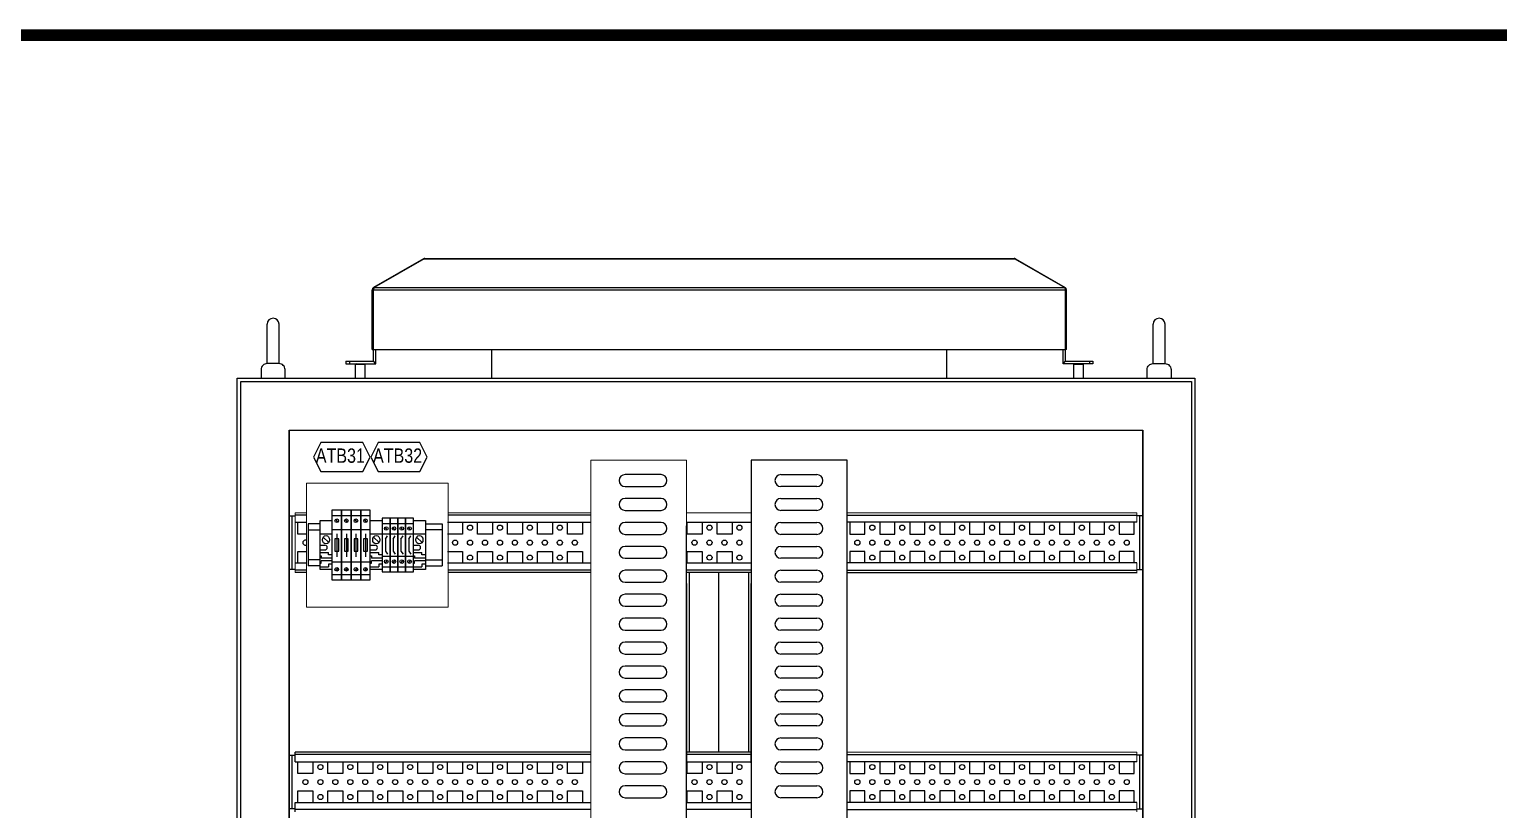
# Model space of a CAD drawing. Extents: x 81437 to 204847, y -54769 to -29444.
# Drawn here: x 103123 to 104350, y -30096 to -29444 of the extents above; entities that cross this region are included whole.
import ezdxf
from ezdxf.enums import TextEntityAlignment as Align
from ezdxf.lldxf.tags import DXFTag

# ---------------------------------------------------------------- set-up
doc = ezdxf.new("R2010")
doc.units = 0
doc.header["$LTSCALE"] = 100
doc.header["$MEASUREMENT"] = 0
for name, color, linetype in [('EYEBOLT', 7, 'Continuous'), ('PANEL', 7, 'Continuous'), ('t', 1, 'Continuous')]:
    doc.layers.add(name, color=color, linetype=linetype)
doc.layers.add('细实线', color=7, linetype='Continuous', lineweight=20)
doc.styles.add('HZ', font='arial.ttf', dxfattribs={"width": 0.7})
doc.styles.get("Standard").update_dxf_attribs({"font": ''})
doc.styles.add('微软雅黑', font='')
doc.styles.get('Standard').set_extended_font_data('SimSun')
doc.styles.get('微软雅黑').set_extended_font_data('Microsoft YaHei')
tags = doc.linetypes.add('HIDDEN2', pattern=[0.1875, 0.125, -0.0625]).pattern_tags.tags
tags[6:7] = [DXFTag(74, 4), DXFTag(75, 0), DXFTag(340, '0'), DXFTag(46, 1.0), DXFTag(50, 0.0), DXFTag(44, 0.0), DXFTag(45, 0.0)]
tags[4:5] = [DXFTag(74, 4), DXFTag(75, 0), DXFTag(340, '0'), DXFTag(46, 1.0), DXFTag(50, 0.0), DXFTag(44, 0.0), DXFTag(45, 0.0)]

# ---------------------------------------------------------------- blocks, each defined once
blk = doc.blocks.new('图框')
at = {"layer": 't', "color": 7, "const_width": 9.62}
blk.add_lwpolyline([(4109.5, -3210.4), (4109.5, -58.9), (-6.2, -58.9), (-6.2, -3210.4)], close=True, dxfattribs=at)
at = {"color": 7, "style": '微软雅黑', "flags": 8}
for tag, p, height in [('DWG.NAME:', (1375.5, -2969.2), 25), ('DWG.NO.:', (3122, -3089.3), 24), ('图纸编号', (3309.2, -3111.3), 24), ('FILENO.:', (3122.5, -3165), 24), ('文档号', (3311.6, -3183), 24)]:
    blk.add_attdef(tag, p, '', height=height, dxfattribs=at)
at = {"color": 7, "style": '微软雅黑', "width": 0.8, "flags": 8}
for tag, p, height in [('PROJECT_NAME', (3324.7, -2969.2), 25), ('PROJECTNAME:', (3119.3, -2971.7), 24)]:
    blk.add_attdef(tag, p, '', height=height, dxfattribs=at)
at = {"color": 7, "style": '微软雅黑', "flags": 8}
for tag, p in [('图纸名称:', (1371.6, -3024.8)), ('项目名称', (3272.9, -3045.6))]:
    blk.add_attdef(tag, text='', height=25, dxfattribs=at).set_placement(p, align=Align.BOTTOM_LEFT)
for tag, height, width, p in [('RENLIU', 24, 0.7, (692, -3009.2)), ('SHUFENWANG', 24, 0.7, (879.6, -3009.2)), ('FANGHOU', 24, 0.7, (1063.6, -3009.2)), ('DANDANLI', 24, 0.7, (1243.9, -3009.2)), ('#10STATIONONTROLCABINETCOVER', 30, 0.6, (1771.7, -3076)), ('HANGZHOUHOLLYSYSAUTOMATIONCO.,LTD.', 24, 0.7, (2763.9, -3104.6))]:
    blk.add_attdef(tag, text='', height=height, dxfattribs=dict(at, width=width)).set_placement(p, align=Align.MIDDLE)
at = {"color": 7, "flags": 8}
blk.add_attdef('A', text='', height=23, dxfattribs=at).set_placement((53.7, -3033.7), align=Align.MIDDLE)
at = {"color": 7, "style": '微软雅黑', "flags": 8}
for tag, height, p in [('设计时间', 23, (207.7, -3033.7)), ('刘仁', 23, (692, -3061.1)), ('王姝芬', 23, (879.6, -3061.1)), ('侯方', 23, (1063.6, -3061.1)), ('李丹丹', 23, (1243.9, -3061.1)), ('PAGEXOFX', 24, (3947.6, -3097.9)), ('REV.', 24, (53.2, -3121.9)), ('DATE', 24, (202.7, -3121.9)), ('DESCRIPTION', 24, (445.6, -3121.9)), ('PREPARED', 24, (692, -3121.9)), ('CHECKED', 24, (879.6, -3121.9)), ('SIGNED', 24, (1063.6, -3121.9)), ('APPROVED', 24, (1243.9, -3121.9)), ('图纸名称', 30, (1771.7, -3153.6)), ('第几页共几页', 24, (3947.6, -3172.9))]:
    blk.add_attdef(tag, text='', height=height, dxfattribs=at).set_placement(p, align=Align.MIDDLE)
blk = doc.blocks.new('堵头')
at = {"color": 53}
for p, q in [((0, -41), (0, 0)), ((0, 0), (10, 0)), ((10, 0), (10, -41)), ((0, -11), (10, -11)), ((0, -20.6), (4, -20.6)), ((7.3, -18.3), (2.7, -13.8)), ((0, -24.6), (4, -24.6)), ((0, -26.6), (7, -26.6)), ((0, -29.6), (1, -29.6)), ((0, -35.6), (1, -35.6)), ((1, -29.6), (1, -31.6)), ((10, -31.6), (1, -31.6)), ((10, -33.6), (1, -33.6)), ((1, -35.6), (1, -33.6)), ((7, -28.6), (7, -26.6)), ((10, -28.6), (7, -28.6)), ((10, -36.6), (7, -36.6)), ((7, -36.6), (7, -38.6)), ((0, -38.6), (7, -38.6)), ((10, -41), (0, -41))]:
    blk.add_line(p, q, dxfattribs=at)
blk.add_arc((4, -22.6), 2, 270, 90, dxfattribs=at)
blk.add_ellipse((5, -16.1), major_axis=(0, -3.5), ratio=0.857143, start_param=4.712389, end_param=10.995574, dxfattribs=at)
blk = doc.blocks.new('Z$W@#31031')
at = {"color": 53}
for p, q in [((0, 45), (0, 0)), ((6.5, 45), (0, 45)), ((0, 40.6), (6.5, 40.6)), ((6.5, 0), (6.5, 45)), ((0, 31.9), (6.5, 31.9)), ((2.6, 27.5), (4.4, 30.1)), ((2.6, 27.6), (2.6, 17.4)), ((0, 13.1), (6.5, 13.1)), ((2.6, 17.5), (4.4, 14.9)), ((0, 4.4), (6.5, 4.4)), ((0, 0), (6.5, 0))]:
    blk.add_line(p, q, dxfattribs=at)
at = {"color": 53, "linetype": 'HIDDEN2'}
for p, q in [((4.1, 35.1), (2.4, 37.5)), ((4.1, 9.9), (2.4, 7.5))]:
    blk.add_line(p, q, dxfattribs=at)
at = {"color": 53}
for centre in [(3.3, 36.3), (3.3, 8.7)]:
    blk.add_circle(centre, 1.5, dxfattribs=at)
blk = doc.blocks.new('Z$W@#5084')
at = {"color": 53}
for p, q in [((0, 58), (0, 0)), ((8, 58), (0, 58)), ((0, 53.6), (8, 53.6)), ((8, 0), (8, 58)), ((0, 41.9), (8, 41.9)), ((4, 38.4), (4, 19.1)), ((2.4, 34.1), (2.4, 23.9)), ((5.6, 34.1), (2.4, 34.1)), ((5.6, 23.9), (5.6, 34.1)), ((0, 15.1), (8, 15.1)), ((2.4, 23.9), (5.6, 23.9)), ((0, 4.4), (8, 4.4)), ((0, 0), (8, 0))]:
    blk.add_line(p, q, dxfattribs=at)
at = {"color": 53, "linetype": 'HIDDEN2'}
for p, q in [((4.9, 48.1), (3.1, 50.5)), ((4.9, 9.9), (3.1, 7.5))]:
    blk.add_line(p, q, dxfattribs=at)
at = {"color": 53}
for centre in [(4, 49.3), (4, 8.7)]:
    blk.add_circle(centre, 1.5, dxfattribs=at)

msp = doc.modelspace()

# ---------------------------------------------------------------- linework, layer by layer
at = {"color": 7, "linetype": 'Continuous'}
for p, q in [((103451.8, -29636), (103410.1, -29660.1)), ((103452.3, -29636), (103410.6, -29660.1)), ((103451.8, -29636), (103452, -29636.2)), ((103452.3, -29636), (103945.8, -29636)), ((103452.9, -29635.7), (103945.2, -29635.7)), ((103945.8, -29636), (103987.4, -29660.1)), ((103946.3, -29636), (103946.1, -29636.2)), ((103946.3, -29636), (103987.9, -29660.1)), ((103409, -29711.7), (103409, -29662)), ((103409, -29662), (103410, -29662)), ((103410, -29711.7), (103410, -29662)), ((103410, -29662), (103988, -29662)), ((103410.1, -29660.1), (103410.4, -29660.6)), ((103410.6, -29660.1), (103987.4, -29660.1)), ((103987.9, -29660.1), (103987.7, -29660.6)), ((103988, -29711.7), (103988, -29662)), ((103989, -29662), (103988, -29662)), ((103989, -29711.7), (103989, -29662)), ((103409, -29711.7), (103410, -29711.7)), ((103410, -29721.7), (103410, -29711.7)), ((103410, -29711.7), (103988, -29711.7)), ((103412, -29723.7), (103412, -29711.7)), ((103509, -29735.7), (103509, -29711.7)), ((103889, -29735.7), (103889, -29711.7)), ((103986, -29723.7), (103986, -29711.7)), ((103988, -29721.7), (103988, -29711.7)), ((103989, -29711.7), (103988, -29711.7)), ((103387, -29721.7), (103387, -29723.7)), ((103387, -29721.7), (103410, -29721.7)), ((103387, -29723.7), (103412, -29723.7)), ((103390, -29721.7), (103390, -29723.7)), ((103395.5, -29723.7), (103395, -29724.2)), ((103395, -29735.7), (103395, -29724.2)), ((103395, -29724.2), (103403, -29724.2)), ((103402.5, -29723.7), (103403, -29724.2)), ((103403, -29735.7), (103403, -29724.2)), ((103412, -29723.7), (103410, -29721.7)), ((103986, -29723.7), (103988, -29721.7)), ((104011, -29723.7), (103986, -29723.7)), ((103988, -29721.7), (104011, -29721.7)), ((103995.5, -29723.7), (103995, -29724.2)), ((103995, -29735.7), (103995, -29724.2)), ((103995, -29724.2), (104003, -29724.2)), ((104002.5, -29723.7), (104003, -29724.2)), ((104003, -29735.7), (104003, -29724.2)), ((104008, -29721.7), (104008, -29723.7)), ((104011, -29721.7), (104011, -29723.7)), ((103650.2, -29816.3), (103620.2, -29816.3)), ((103750.4, -29816.3), (103780.4, -29816.3)), ((103620.2, -29826.3), (103650.2, -29826.3)), ((103780.4, -29826.3), (103750.4, -29826.3)), ((103650.2, -29836.3), (103620.2, -29836.3)), ((103750.4, -29836.3), (103780.4, -29836.3)), ((103339.7, -29850.7), (103344.7, -29850.7)), ((103342.2, -29895.7), (103342.2, -29850.7)), ((103354.2, -29850.2), (103344.7, -29850.2)), ((103591.6, -29850.2), (103472.3, -29850.2)), ((103620.2, -29846.3), (103650.2, -29846.3)), ((103780.4, -29846.3), (103750.4, -29846.3)), ((103805.6, -29850.2), (104047.8, -29850.2)), ((104052.7, -29850.7), (104047.7, -29850.7)), ((104050.2, -29895.7), (104050.2, -29850.7)), ((103344.3, -29856.2), (103354.2, -29856.2)), ((103347, -29866), (103347, -29856.2)), ((103354.2, -29866), (103347, -29866)), ((103472, -29856.2), (103591.6, -29856.2)), ((103484.5, -29866), (103472, -29866)), ((103484.5, -29856.2), (103484.5, -29866)), ((103497, -29866), (103497, -29856.2)), ((103509.5, -29866), (103497, -29866)), ((103509.5, -29856.2), (103509.5, -29866)), ((103522, -29866), (103522, -29856.2)), ((103534.5, -29866), (103522, -29866)), ((103534.5, -29856.2), (103534.5, -29866)), ((103547, -29866), (103547, -29856.2)), ((103559.5, -29866), (103547, -29866)), ((103559.5, -29856.2), (103559.5, -29866)), ((103572, -29866), (103572, -29856.2)), ((103584.5, -29866), (103572, -29866)), ((103584.5, -29856.2), (103584.5, -29866)), ((103650.2, -29856.3), (103620.2, -29856.3)), ((103620.2, -29866.3), (103650.2, -29866.3)), ((103671.6, -29856.2), (103725.6, -29856.2)), ((103671.6, -31604.2), (103671.6, -29859.2)), ((103672, -29866), (103672, -29856.2)), ((103684.5, -29866), (103672, -29866)), ((103684.5, -29856.2), (103684.5, -29866)), ((103697, -29866), (103697, -29856.2)), ((103709.5, -29866), (103697, -29866)), ((103709.5, -29856.2), (103709.5, -29866)), ((103750.4, -29856.3), (103780.4, -29856.3)), ((103780.4, -29866.3), (103750.4, -29866.3)), ((104047.7, -29856.2), (103805.6, -29856.2)), ((103808, -29856.2), (103808, -29866)), ((103808, -29866), (103820.5, -29866)), ((103820.5, -29866), (103820.5, -29856.2)), ((103833, -29856.2), (103833, -29866)), ((103833, -29866), (103845.5, -29866)), ((103845.5, -29866), (103845.5, -29856.2)), ((103858, -29856.2), (103858, -29866)), ((103858, -29866), (103870.5, -29866)), ((103870.5, -29866), (103870.5, -29856.2)), ((103883, -29856.2), (103883, -29866)), ((103883, -29866), (103895.5, -29866)), ((103895.5, -29866), (103895.5, -29856.2)), ((103908, -29856.2), (103908, -29866)), ((103908, -29866), (103920.5, -29866)), ((103920.5, -29866), (103920.5, -29856.2)), ((103933, -29856.2), (103933, -29866)), ((103933, -29866), (103945.5, -29866)), ((103945.5, -29866), (103945.5, -29856.2)), ((103958, -29856.2), (103958, -29866)), ((103958, -29866), (103970.5, -29866)), ((103970.5, -29866), (103970.5, -29856.2)), ((103983, -29856.2), (103983, -29866)), ((103983, -29866), (103995.5, -29866)), ((103995.5, -29866), (103995.5, -29856.2)), ((104008, -29856.2), (104008, -29866)), ((104008, -29866), (104020.5, -29866)), ((104020.5, -29866), (104020.5, -29856.2)), ((104033, -29856.2), (104033, -29866)), ((104033, -29866), (104045.5, -29866)), ((104045.5, -29866), (104045.5, -29856.2)), ((103347, -29880.5), (103354.2, -29880.5)), ((103347, -29890.2), (103347, -29880.5)), ((103472, -29880.5), (103484.5, -29880.5)), ((103484.5, -29880.5), (103484.5, -29890.2)), ((103497, -29880.5), (103509.5, -29880.5)), ((103497, -29890.2), (103497, -29880.5)), ((103509.5, -29880.5), (103509.5, -29890.2)), ((103522, -29880.5), (103534.5, -29880.5)), ((103522, -29890.2), (103522, -29880.5)), ((103534.5, -29880.5), (103534.5, -29890.2)), ((103547, -29880.5), (103559.5, -29880.5)), ((103547, -29890.2), (103547, -29880.5)), ((103559.5, -29880.5), (103559.5, -29890.2)), ((103572, -29880.5), (103584.5, -29880.5)), ((103572, -29890.2), (103572, -29880.5)), ((103584.5, -29880.5), (103584.5, -29890.2)), ((103650.2, -29876.3), (103620.2, -29876.3)), ((103672, -29880.5), (103684.5, -29880.5)), ((103672, -29890.2), (103672, -29880.5)), ((103684.5, -29880.5), (103684.5, -29890.2)), ((103697, -29880.5), (103709.5, -29880.5)), ((103697, -29890.2), (103697, -29880.5)), ((103709.5, -29880.5), (103709.5, -29890.2)), ((103750.4, -29876.3), (103780.4, -29876.3)), ((103820.5, -29880.5), (103808, -29880.5)), ((103808, -29880.5), (103808, -29890.2)), ((103820.5, -29890.2), (103820.5, -29880.5)), ((103845.5, -29880.5), (103833, -29880.5)), ((103833, -29880.5), (103833, -29890.2)), ((103845.5, -29890.2), (103845.5, -29880.5)), ((103870.5, -29880.5), (103858, -29880.5)), ((103858, -29880.5), (103858, -29890.2)), ((103870.5, -29890.2), (103870.5, -29880.5)), ((103895.5, -29880.5), (103883, -29880.5)), ((103883, -29880.5), (103883, -29890.2)), ((103895.5, -29890.2), (103895.5, -29880.5)), ((103920.5, -29880.5), (103908, -29880.5)), ((103908, -29880.5), (103908, -29890.2)), ((103920.5, -29890.2), (103920.5, -29880.5)), ((103945.5, -29880.5), (103933, -29880.5)), ((103933, -29880.5), (103933, -29890.2)), ((103945.5, -29890.2), (103945.5, -29880.5)), ((103970.5, -29880.5), (103958, -29880.5)), ((103958, -29880.5), (103958, -29890.2)), ((103970.5, -29890.2), (103970.5, -29880.5)), ((103995.5, -29880.5), (103983, -29880.5)), ((103983, -29880.5), (103983, -29890.2)), ((103995.5, -29890.2), (103995.5, -29880.5)), ((104020.5, -29880.5), (104008, -29880.5)), ((104008, -29880.5), (104008, -29890.2)), ((104020.5, -29890.2), (104020.5, -29880.5)), ((104045.5, -29880.5), (104033, -29880.5)), ((104033, -29880.5), (104033, -29890.2)), ((104045.5, -29890.2), (104045.5, -29880.5)), ((103344.3, -29890.2), (103354.2, -29890.2)), ((103472, -29890.2), (103591.6, -29890.2)), ((103620.2, -29886.3), (103650.2, -29886.3)), ((103671.6, -29890.2), (103725.6, -29890.2)), ((103780.4, -29886.3), (103750.4, -29886.3)), ((104047.7, -29890.2), (103805.6, -29890.2)), ((103344.7, -29895.7), (103339.7, -29895.7)), ((103354.2, -29896.2), (103344.7, -29896.2)), ((103354.2, -29898.2), (103344.7, -29898.2)), ((103591.6, -29896.2), (103472.3, -29896.2)), ((103591.6, -29898.2), (103472.3, -29898.2)), ((103650.2, -29896.3), (103620.2, -29896.3)), ((103725.6, -29896.2), (103671.6, -29896.2)), ((103725.6, -29898.2), (103671.6, -29898.2)), ((103673.6, -29898.2), (103673.6, -30048.2)), ((103698.6, -30048.2), (103698.6, -29898.2)), ((103698.6, -30048.2), (103698.6, -29898.2)), ((103723.6, -30048.2), (103723.6, -29898.2)), ((103750.4, -29896.3), (103780.4, -29896.3)), ((103805.6, -29896.2), (104047.8, -29896.2)), ((103805.6, -29898.2), (104047.8, -29898.2)), ((104047.7, -29895.7), (104052.7, -29895.7)), ((103620.2, -29906.3), (103650.2, -29906.3)), ((103650.2, -29916.3), (103620.2, -29916.3)), ((103671.6, -29907.2), (103671.6, -30057.2)), ((103725.6, -30057.2), (103725.6, -29907.2)), ((103780.4, -29906.3), (103750.4, -29906.3)), ((103750.4, -29916.3), (103780.4, -29916.3)), ((103620.2, -29926.3), (103650.2, -29926.3)), ((103780.4, -29926.3), (103750.4, -29926.3)), ((103650.2, -29936.3), (103620.2, -29936.3)), ((103750.4, -29936.3), (103780.4, -29936.3)), ((103620.2, -29946.3), (103650.2, -29946.3)), ((103780.4, -29946.3), (103750.4, -29946.3)), ((103650.2, -29956.3), (103620.2, -29956.3)), ((103620.2, -29966.3), (103650.2, -29966.3)), ((103750.4, -29956.3), (103780.4, -29956.3)), ((103780.4, -29966.3), (103750.4, -29966.3)), ((103650.2, -29976.3), (103620.2, -29976.3)), ((103750.4, -29976.3), (103780.4, -29976.3)), ((103620.2, -29986.3), (103650.2, -29986.3)), ((103780.4, -29986.3), (103750.4, -29986.3)), ((103650.2, -29996.3), (103620.2, -29996.3)), ((103750.4, -29996.3), (103780.4, -29996.3)), ((103620.2, -30006.3), (103650.2, -30006.3)), ((103780.4, -30006.3), (103750.4, -30006.3)), ((103650.2, -30016.3), (103620.2, -30016.3)), ((103620.2, -30026.3), (103650.2, -30026.3)), ((103750.4, -30016.3), (103780.4, -30016.3)), ((103780.4, -30026.3), (103750.4, -30026.3)), ((103650.2, -30036.3), (103620.2, -30036.3)), ((103750.4, -30036.3), (103780.4, -30036.3)), ((103339.7, -30050.7), (103344.7, -30050.7)), ((103342.2, -30095.7), (103342.2, -30050.7)), ((103523.7, -30048.2), (103344.7, -30048.2)), ((103344.7, -30056.2), (103344.7, -30048.2)), ((103523.7, -30050.2), (103344.7, -30050.2)), ((103591.6, -30048.2), (103523.7, -30048.2)), ((103591.6, -30050.2), (103523.7, -30050.2)), ((103620.2, -30046.3), (103650.2, -30046.3)), ((103725.6, -30048.2), (103671.6, -30048.2)), ((103725.6, -30050.2), (103671.6, -30050.2)), ((103780.4, -30046.3), (103750.4, -30046.3)), ((103805.6, -30050.2), (104047.8, -30050.2)), ((104052.7, -30050.7), (104047.7, -30050.7)), ((104050.2, -30095.7), (104050.2, -30050.7)), ((103344.7, -30056.2), (103523.7, -30056.2)), ((103347, -30066), (103347, -30056.2)), ((103359.5, -30056.2), (103359.5, -30066)), ((103372, -30066), (103372, -30056.2)), ((103384.5, -30056.2), (103384.5, -30066)), ((103397, -30066), (103397, -30056.2)), ((103409.5, -30056.2), (103409.5, -30066)), ((103422, -30066), (103422, -30056.2)), ((103434.5, -30056.2), (103434.5, -30066)), ((103447, -30066), (103447, -30056.2)), ((103459.5, -30056.2), (103459.5, -30066)), ((103472, -30066), (103472, -30056.2)), ((103484.5, -30056.2), (103484.5, -30066)), ((103497, -30066), (103497, -30056.2)), ((103509.5, -30056.2), (103509.5, -30066)), ((103522, -30066), (103522, -30056.2)), ((103523.7, -30056.2), (103591.6, -30056.2)), ((103534.5, -30056.2), (103534.5, -30066)), ((103547, -30066), (103547, -30056.2)), ((103559.5, -30056.2), (103559.5, -30066)), ((103572, -30066), (103572, -30056.2)), ((103584.5, -30056.2), (103584.5, -30066)), ((103650.2, -30056.3), (103620.2, -30056.3)), ((103671.6, -30056.2), (103725.6, -30056.2)), ((103672, -30066), (103672, -30056.2)), ((103684.5, -30056.2), (103684.5, -30066)), ((103697, -30066), (103697, -30056.2)), ((103709.5, -30056.2), (103709.5, -30066)), ((103750.4, -30056.3), (103780.4, -30056.3)), ((104047.7, -30056.2), (103805.6, -30056.2)), ((103808, -30056.2), (103808, -30066)), ((103820.5, -30066), (103820.5, -30056.2)), ((103833, -30056.2), (103833, -30066)), ((103845.5, -30066), (103845.5, -30056.2)), ((103858, -30056.2), (103858, -30066)), ((103870.5, -30066), (103870.5, -30056.2)), ((103883, -30056.2), (103883, -30066)), ((103895.5, -30066), (103895.5, -30056.2)), ((103908, -30056.2), (103908, -30066)), ((103920.5, -30066), (103920.5, -30056.2)), ((103933, -30056.2), (103933, -30066)), ((103945.5, -30066), (103945.5, -30056.2)), ((103958, -30056.2), (103958, -30066)), ((103970.5, -30066), (103970.5, -30056.2)), ((103983, -30056.2), (103983, -30066)), ((103995.5, -30066), (103995.5, -30056.2)), ((104008, -30056.2), (104008, -30066)), ((104020.5, -30066), (104020.5, -30056.2)), ((104033, -30056.2), (104033, -30066)), ((104045.5, -30066), (104045.5, -30056.2)), ((103359.5, -30066), (103347, -30066)), ((103384.5, -30066), (103372, -30066)), ((103409.5, -30066), (103397, -30066)), ((103434.5, -30066), (103422, -30066)), ((103459.5, -30066), (103447, -30066)), ((103484.5, -30066), (103472, -30066)), ((103509.5, -30066), (103497, -30066)), ((103513.7, -30072.5), (103513.7, -30074)), ((103516.6, -30075.2), (103514.9, -30075.2)), ((103534.5, -30066), (103522, -30066)), ((103559.5, -30066), (103547, -30066)), ((103584.5, -30066), (103572, -30066)), ((103620.2, -30066.3), (103650.2, -30066.3)), ((103650.2, -30076.3), (103620.2, -30076.3)), ((103684.5, -30066), (103672, -30066)), ((103709.5, -30066), (103697, -30066)), ((103780.4, -30066.3), (103750.4, -30066.3)), ((103750.4, -30076.3), (103780.4, -30076.3)), ((103808, -30066), (103820.5, -30066)), ((103833, -30066), (103845.5, -30066)), ((103858, -30066), (103870.5, -30066)), ((103883, -30066), (103895.5, -30066)), ((103908, -30066), (103920.5, -30066)), ((103933, -30066), (103945.5, -30066)), ((103958, -30066), (103970.5, -30066)), ((103983, -30066), (103995.5, -30066)), ((104008, -30066), (104020.5, -30066)), ((104033, -30066), (104045.5, -30066)), ((103347, -30080.5), (103359.5, -30080.5)), ((103347, -30090.2), (103347, -30080.5)), ((103359.5, -30080.5), (103359.5, -30090.2)), ((103372, -30080.5), (103384.5, -30080.5)), ((103372, -30090.2), (103372, -30080.5)), ((103384.5, -30080.5), (103384.5, -30090.2)), ((103397, -30080.5), (103409.5, -30080.5)), ((103397, -30090.2), (103397, -30080.5)), ((103409.5, -30080.5), (103409.5, -30090.2)), ((103422, -30080.5), (103434.5, -30080.5)), ((103422, -30090.2), (103422, -30080.5)), ((103434.5, -30080.5), (103434.5, -30090.2)), ((103447, -30080.5), (103459.5, -30080.5)), ((103447, -30090.2), (103447, -30080.5)), ((103459.5, -30080.5), (103459.5, -30090.2)), ((103472, -30080.5), (103484.5, -30080.5)), ((103472, -30090.2), (103472, -30080.5)), ((103484.5, -30080.5), (103484.5, -30090.2)), ((103497, -30080.5), (103509.5, -30080.5)), ((103497, -30090.2), (103497, -30080.5)), ((103509.5, -30080.5), (103509.5, -30090.2)), ((103522, -30080.5), (103534.5, -30080.5)), ((103522, -30090.2), (103522, -30080.5)), ((103534.5, -30080.5), (103534.5, -30090.2)), ((103547, -30080.5), (103559.5, -30080.5)), ((103547, -30090.2), (103547, -30080.5)), ((103559.5, -30080.5), (103559.5, -30090.2)), ((103572, -30080.5), (103584.5, -30080.5)), ((103572, -30090.2), (103572, -30080.5)), ((103584.5, -30080.5), (103584.5, -30090.2)), ((103620.2, -30086.3), (103650.2, -30086.3)), ((103672, -30080.5), (103684.5, -30080.5)), ((103672, -30090.2), (103672, -30080.5)), ((103684.5, -30080.5), (103684.5, -30090.2)), ((103697, -30080.5), (103709.5, -30080.5)), ((103697, -30090.2), (103697, -30080.5)), ((103709.5, -30080.5), (103709.5, -30090.2)), ((103780.4, -30086.3), (103750.4, -30086.3)), ((103820.5, -30080.5), (103808, -30080.5)), ((103808, -30080.5), (103808, -30090.2)), ((103820.5, -30090.2), (103820.5, -30080.5)), ((103845.5, -30080.5), (103833, -30080.5)), ((103833, -30080.5), (103833, -30090.2)), ((103845.5, -30090.2), (103845.5, -30080.5)), ((103870.5, -30080.5), (103858, -30080.5)), ((103858, -30080.5), (103858, -30090.2)), ((103870.5, -30090.2), (103870.5, -30080.5)), ((103895.5, -30080.5), (103883, -30080.5)), ((103883, -30080.5), (103883, -30090.2)), ((103895.5, -30090.2), (103895.5, -30080.5)), ((103920.5, -30080.5), (103908, -30080.5)), ((103908, -30080.5), (103908, -30090.2)), ((103920.5, -30090.2), (103920.5, -30080.5)), ((103945.5, -30080.5), (103933, -30080.5)), ((103933, -30080.5), (103933, -30090.2)), ((103945.5, -30090.2), (103945.5, -30080.5)), ((103970.5, -30080.5), (103958, -30080.5)), ((103958, -30080.5), (103958, -30090.2)), ((103970.5, -30090.2), (103970.5, -30080.5)), ((103995.5, -30080.5), (103983, -30080.5)), ((103983, -30080.5), (103983, -30090.2)), ((103995.5, -30090.2), (103995.5, -30080.5)), ((104020.5, -30080.5), (104008, -30080.5)), ((104008, -30080.5), (104008, -30090.2)), ((104020.5, -30090.2), (104020.5, -30080.5)), ((104045.5, -30080.5), (104033, -30080.5)), ((104033, -30080.5), (104033, -30090.2)), ((104045.5, -30090.2), (104045.5, -30080.5)), ((103344.7, -30095.7), (103339.7, -30095.7)), ((103344.7, -30090.2), (103523.7, -30090.2)), ((103344.7, -30098.2), (103344.7, -30090.2)), ((103523.7, -30096.2), (103344.7, -30096.2)), ((103523.7, -30090.2), (103591.6, -30090.2)), ((103591.6, -30096.2), (103523.7, -30096.2)), ((103671.6, -30090.2), (103725.6, -30090.2)), ((103725.6, -30096.2), (103671.6, -30096.2)), ((104047.7, -30090.2), (103805.6, -30090.2)), ((103805.6, -30096.2), (104047.8, -30096.2)), ((104047.7, -30095.7), (104052.7, -30095.7))]:
    msp.add_line(p, q, dxfattribs=at)
at = {"color": 6}
for p, q in [((103365.4, -29857.6), (103355.5, -29857.6)), ((103355.5, -29857.6), (103355.5, -29892.6)), ((103355.5, -29862.6), (103365.4, -29862.6)), ((103453.4, -29857.6), (103467.3, -29857.6)), ((103467.3, -29862.6), (103453.4, -29862.6)), ((103467.3, -29857.6), (103467.3, -29892.6)), ((103365.4, -29887.6), (103355.5, -29887.6)), ((103365.4, -29892.6), (103355.5, -29892.6)), ((103453.4, -29887.6), (103467.3, -29887.6)), ((103453.4, -29892.6), (103467.3, -29892.6))]:
    msp.add_line(p, q, dxfattribs=at)
at = {"color": 3}
for points in [[(103401.2, -29789.6), (103366.1, -29789.6), (103360, -29801.7), (103366.1, -29813.8), (103401.2, -29813.8), (103407.2, -29801.7), (103401.2, -29789.6)], [(103448.9, -29789.6), (103413.9, -29789.6), (103407.8, -29801.7), (103413.9, -29813.8), (103448.9, -29813.8), (103455, -29801.7), (103448.9, -29789.6)]]:
    msp.add_lwpolyline(points, dxfattribs=at)
at = {"color": 7}
msp.add_lwpolyline([(103805.6, -29804.2), (103725.6, -29804.2), (103725.6, -31604.2), (103805.6, -31604.2)], close=True, dxfattribs=at)
at = {"color": 7, "linetype": 'Continuous'}
for centre in [(103490.7, -29860.7), (103490.7, -29860.7), (103515.7, -29860.7), (103515.7, -29860.7), (103540.7, -29860.7), (103540.7, -29860.7), (103565.7, -29860.7), (103565.7, -29860.7), (103690.7, -29860.7), (103715.7, -29860.7), (103826.7, -29860.7), (103826.7, -29860.7), (103851.7, -29860.7), (103851.7, -29860.7), (103876.7, -29860.7), (103876.7, -29860.7), (103901.7, -29860.7), (103901.7, -29860.7), (103926.7, -29860.7), (103926.7, -29860.7), (103951.7, -29860.7), (103951.7, -29860.7), (103976.7, -29860.7), (103976.7, -29860.7), (104001.7, -29860.7), (104001.7, -29860.7), (104026.7, -29860.7), (104026.7, -29860.7), (103478.2, -29873.2), (103490.7, -29873.2), (103490.7, -29873.2), (103503.2, -29873.2), (103515.7, -29873.2), (103515.7, -29873.2), (103528.2, -29873.2), (103540.7, -29873.2), (103540.7, -29873.2), (103553.2, -29873.2), (103565.7, -29873.2), (103565.7, -29873.2), (103578.2, -29873.2), (103678.2, -29873.2), (103690.7, -29873.2), (103703.2, -29873.2), (103715.7, -29873.2), (103814.2, -29873.2), (103826.7, -29873.2), (103826.7, -29873.2), (103839.2, -29873.2), (103851.7, -29873.2), (103851.7, -29873.2), (103864.2, -29873.2), (103876.7, -29873.2), (103876.7, -29873.2), (103889.2, -29873.2), (103901.7, -29873.2), (103901.7, -29873.2), (103914.2, -29873.2), (103926.7, -29873.2), (103926.7, -29873.2), (103939.2, -29873.2), (103951.7, -29873.2), (103951.7, -29873.2), (103964.2, -29873.2), (103976.7, -29873.2), (103976.7, -29873.2), (103989.2, -29873.2), (104001.7, -29873.2), (104001.7, -29873.2), (104014.2, -29873.2), (104026.7, -29873.2), (104026.7, -29873.2), (104039.2, -29873.2), (103490.7, -29885.7), (103490.7, -29885.7), (103515.7, -29885.7), (103515.7, -29885.7), (103540.7, -29885.7), (103540.7, -29885.7), (103565.7, -29885.7), (103565.7, -29885.7), (103690.7, -29885.7), (103715.7, -29885.7), (103826.7, -29885.7), (103826.7, -29885.7), (103851.7, -29885.7), (103851.7, -29885.7), (103876.7, -29885.7), (103876.7, -29885.7), (103901.7, -29885.7), (103901.7, -29885.7), (103926.7, -29885.7), (103926.7, -29885.7), (103951.7, -29885.7), (103951.7, -29885.7), (103976.7, -29885.7), (103976.7, -29885.7), (104001.7, -29885.7), (104001.7, -29885.7), (104026.7, -29885.7), (104026.7, -29885.7), (103365.7, -30060.7), (103390.7, -30060.7), (103415.7, -30060.7), (103440.7, -30060.7), (103465.7, -30060.7), (103490.7, -30060.7), (103515.7, -30060.7), (103540.7, -30060.7), (103540.7, -30060.7), (103565.7, -30060.7), (103565.7, -30060.7), (103690.7, -30060.7), (103715.7, -30060.7), (103826.7, -30060.7), (103826.7, -30060.7), (103851.7, -30060.7), (103851.7, -30060.7), (103876.7, -30060.7), (103876.7, -30060.7), (103901.7, -30060.7), (103901.7, -30060.7), (103926.7, -30060.7), (103926.7, -30060.7), (103951.7, -30060.7), (103951.7, -30060.7), (103976.7, -30060.7), (103976.7, -30060.7), (104001.7, -30060.7), (104001.7, -30060.7), (104026.7, -30060.7), (104026.7, -30060.7), (103353.2, -30073.2), (103365.7, -30073.2), (103378.2, -30073.2), (103390.7, -30073.2), (103403.2, -30073.2), (103415.7, -30073.2), (103428.2, -30073.2), (103440.7, -30073.2), (103453.2, -30073.2), (103465.7, -30073.2), (103478.2, -30073.2), (103490.7, -30073.2), (103503.2, -30073.2), (103515.7, -30073.2), (103528.2, -30073.2), (103540.7, -30073.2), (103540.7, -30073.2), (103553.2, -30073.2), (103565.7, -30073.2), (103565.7, -30073.2), (103578.2, -30073.2), (103678.2, -30073.2), (103690.7, -30073.2), (103703.2, -30073.2), (103715.7, -30073.2), (103814.2, -30073.2), (103826.7, -30073.2), (103826.7, -30073.2), (103839.2, -30073.2), (103851.7, -30073.2), (103851.7, -30073.2), (103864.2, -30073.2), (103876.7, -30073.2), (103876.7, -30073.2), (103889.2, -30073.2), (103901.7, -30073.2), (103901.7, -30073.2), (103914.2, -30073.2), (103926.7, -30073.2), (103926.7, -30073.2), (103939.2, -30073.2), (103951.7, -30073.2), (103951.7, -30073.2), (103964.2, -30073.2), (103976.7, -30073.2), (103976.7, -30073.2), (103989.2, -30073.2), (104001.7, -30073.2), (104001.7, -30073.2), (104014.2, -30073.2), (104026.7, -30073.2), (104026.7, -30073.2), (104039.2, -30073.2), (103365.7, -30085.7), (103390.7, -30085.7), (103415.7, -30085.7), (103440.7, -30085.7), (103465.7, -30085.7), (103490.7, -30085.7), (103515.7, -30085.7), (103540.7, -30085.7), (103540.7, -30085.7), (103565.7, -30085.7), (103565.7, -30085.7), (103690.7, -30085.7), (103715.7, -30085.7), (103826.7, -30085.7), (103826.7, -30085.7), (103851.7, -30085.7), (103851.7, -30085.7), (103876.7, -30085.7), (103876.7, -30085.7), (103901.7, -30085.7), (103901.7, -30085.7), (103926.7, -30085.7), (103926.7, -30085.7), (103951.7, -30085.7), (103951.7, -30085.7), (103976.7, -30085.7), (103976.7, -30085.7), (104001.7, -30085.7), (104001.7, -30085.7), (104026.7, -30085.7), (104026.7, -30085.7)]:
    msp.add_circle(centre, 2.15, dxfattribs=at)
for centre, radius, start, end in [((103452.9, -29637.9), 2.2, 90, 120), ((103945.2, -29637.9), 2.2, 60, 90), ((103411.2, -29662), 2.2, 120, 180), ((103437.3, -29668.7), 28.1, 164.5161, 164.989), ((103960.8, -29668.7), 28.1, 15.011, 15.4839), ((103986.8, -29662), 2.2, 0, 60), ((103620.2, -29821.3), 5, 90, 270), ((103650.2, -29821.3), 5, 270, 90), ((103750.4, -29821.3), 5, 90, 270), ((103780.4, -29821.3), 5, 270, 90), ((103620.2, -29841.3), 5, 90, 270), ((103650.2, -29841.3), 5, 270, 90), ((103750.4, -29841.3), 5, 90, 270), ((103780.4, -29841.3), 5, 270, 90), ((103620.2, -29861.3), 5, 90, 270), ((103650.2, -29861.3), 5, 270, 90), ((103750.4, -29861.3), 5, 90, 270), ((103780.4, -29861.3), 5, 270, 90), ((103353.2, -29873.2), 2.15, 63.8153, 296.1847), ((103620.2, -29881.3), 5, 90, 270), ((103650.2, -29881.3), 5, 270, 90), ((103750.4, -29881.3), 5, 90, 270), ((103780.4, -29881.3), 5, 270, 90), ((103620.2, -29901.3), 5, 90, 270), ((103650.2, -29901.3), 5, 270, 90), ((103750.4, -29901.3), 5, 90, 270), ((103780.4, -29901.3), 5, 270, 90), ((103620.2, -29921.3), 5, 90, 270), ((103650.2, -29921.3), 5, 270, 90), ((103750.4, -29921.3), 5, 90, 270), ((103780.4, -29921.3), 5, 270, 90), ((103620.2, -29941.3), 5, 90, 270), ((103650.2, -29941.3), 5, 270, 90), ((103750.4, -29941.3), 5, 90, 270), ((103780.4, -29941.3), 5, 270, 90), ((103620.2, -29961.3), 5, 90, 270), ((103650.2, -29961.3), 5, 270, 90), ((103750.4, -29961.3), 5, 90, 270), ((103780.4, -29961.3), 5, 270, 90), ((103620.2, -29981.3), 5, 90, 270), ((103650.2, -29981.3), 5, 270, 90), ((103750.4, -29981.3), 5, 90, 270), ((103780.4, -29981.3), 5, 270, 90), ((103620.2, -30001.3), 5, 90, 270), ((103650.2, -30001.3), 5, 270, 90), ((103750.4, -30001.3), 5, 90, 270), ((103780.4, -30001.3), 5, 270, 90), ((103620.2, -30021.3), 5, 90, 270), ((103650.2, -30021.3), 5, 270, 90), ((103750.4, -30021.3), 5, 90, 270), ((103780.4, -30021.3), 5, 270, 90), ((103620.2, -30041.3), 5, 90, 270), ((103650.2, -30041.3), 5, 270, 90), ((103750.4, -30041.3), 5, 90, 270), ((103780.4, -30041.3), 5, 270, 90), ((103620.2, -30061.3), 5, 90, 270), ((103650.2, -30061.3), 5, 270, 90), ((103750.4, -30061.3), 5, 90, 270), ((103780.4, -30061.3), 5, 270, 90), ((103516.7, -30073.2), 2.15, 247.5949, 256.2965), ((103620.2, -30081.3), 5, 90, 270), ((103650.2, -30081.3), 5, 270, 90), ((103750.4, -30081.3), 5, 90, 270), ((103780.4, -30081.3), 5, 270, 90)]:
    msp.add_arc(centre, radius, start, end, dxfattribs=at)
for points, start_tangent, end_tangent in [([(103452.3, -29636), (103452.5, -29635.9)], (0.721412, 0.692506), (0.835895, 0.548889)), ([(103452.5, -29635.9), (103452.7, -29635.8)], (0.835895, 0.548889), (0.949224, 0.3146)), ([(103452.7, -29635.8), (103452.9, -29635.7)], (0.949224, 0.3146), (1, 0)), ([(103945.4, -29635.8), (103945.2, -29635.7)], (-0.949224, 0.3146), (-1, 0)), ([(103945.6, -29635.9), (103945.4, -29635.8)], (-0.835895, 0.548889), (-0.949224, 0.3146)), ([(103945.8, -29636), (103945.6, -29635.9)], (-0.721412, 0.692506), (-0.835895, 0.548889)), ([(103410.2, -29661.5), (103410, -29662)], (-0.259249, -0.96581), (-0.252028, -0.96772)), ([(103410.4, -29660.6), (103410.2, -29661.2)], (-0.319262, -0.947666), (-0.267211, -0.963638)), ([(103410.6, -29660.1), (103410.4, -29660.6)], (-0.461961, -0.8869), (-0.319262, -0.947666)), ([(103987.4, -29660.1), (103987.6, -29660.6)], (0.461961, -0.8869), (0.319262, -0.947666)), ([(103987.6, -29660.6), (103987.8, -29661.2)], (0.319262, -0.947666), (0.267211, -0.963638)), ([(103987.9, -29661.5), (103988, -29662)], (0.259249, -0.96581), (0.252028, -0.96772))]:
    msp.add_spline(points, degree=3, dxfattribs=dict(at, start_tangent=start_tangent, end_tangent=end_tangent))
at = {"layer": 'EYEBOLT'}
for p, q in [((103321.2, -29723.6), (103321.2, -29690.7)), ((103326.2, -29685.7), (103326.2, -29685.7)), ((103331.2, -29723.6), (103331.2, -29690.7)), ((104061.2, -29723.6), (104061.2, -29690.7)), ((104066.2, -29685.7), (104066.2, -29685.7)), ((104071.2, -29723.6), (104071.2, -29690.7))]:
    msp.add_line(p, q, dxfattribs=at)
at = {"layer": 'EYEBOLT', "color": 7}
for points in [[(103336.2, -29735.7), (103336.2, -29728.6, 0.414214), (103331.2, -29723.6), (103321.2, -29723.6, 0.414214), (103316.2, -29728.6), (103316.2, -29735.7)], [(104056.2, -29735.7), (104056.2, -29728.6, -0.414214), (104061.2, -29723.6), (104071.2, -29723.6, -0.414214), (104076.2, -29728.6), (104076.2, -29735.7)]]:
    msp.add_lwpolyline(points, format="xyb", dxfattribs=at)
at = {"layer": 'EYEBOLT'}
for centre, start, end in [((103326.2, -29690.7), 90, 180), ((103326.2, -29690.7), 0, 90), ((104066.2, -29690.7), 90, 180), ((104066.2, -29690.7), 0, 90)]:
    msp.add_arc(centre, 5, start, end, dxfattribs=at)
at = {"layer": 'PANEL', "color": 7}
for p, q in [((103296.2, -29735.7), (104096.2, -29735.7)), ((103296.2, -31735.7), (103296.2, -29735.7)), ((103299.2, -31732.7), (103299.2, -29738.7)), ((103299.2, -29738.7), (104093.2, -29738.7)), ((104093.2, -29738.7), (104093.2, -31732.7)), ((104096.2, -29735.7), (104096.2, -31735.7)), ((103339.7, -29779.2), (104052.7, -29779.2)), ((103339.7, -30556.7), (103339.7, -29779.2)), ((103339.7, -29779.2), (103339.7, -30165.7)), ((104052.7, -29779.2), (104052.7, -30165.7)), ((104052.7, -30556.7), (104052.7, -29779.2))]:
    msp.add_line(p, q, dxfattribs=at)
at = {"layer": '细实线'}
for p, q in [((103344.7, -29848.2), (103344.7, -29898.2)), ((103354.2, -29848.2), (103344.7, -29848.2)), ((103591.6, -29848.2), (103472.3, -29848.2)), ((103725.6, -29848.2), (103671.6, -29848.2)), ((104047.7, -29848.2), (103805.6, -29848.2)), ((104047.7, -29848.2), (104047.7, -29856.2)), ((104047.7, -29890.2), (104047.7, -29898.2)), ((104047.7, -30048.2), (103805.6, -30048.2)), ((104047.7, -30048.2), (104047.7, -30056.2)), ((104047.7, -30090.2), (104047.7, -30098.2))]:
    msp.add_line(p, q, dxfattribs=at)
msp.add_lwpolyline([(103671.6, -29804.2), (103591.6, -29804.2), (103591.6, -31604.2), (103671.6, -31604.2)], close=True, dxfattribs=at)
at = {"layer": '细实线', "color": 2}
msp.add_lwpolyline([(103354.2, -29823.6), (103472.3, -29823.6), (103472.3, -29927.1), (103354.2, -29927.1)], close=True, dxfattribs=at)

# ---------------------------------------------------------------- block references
at = {"color": 1}
msp.add_blockref('图框', (101536.4, -29390.3), dxfattribs=at)
for p in [(103365.4, -29854.7), (103407.4, -29854.7), (103443.4, -29854.7)]:
    msp.add_blockref('堵头', p)
at = {"color": 7}
for name, p in [('Z$W@#5084', (103375.4, -29904.2)), ('Z$W@#5084', (103383.4, -29904.2)), ('Z$W@#5084', (103391.4, -29904.2)), ('Z$W@#5084', (103399.4, -29904.2)), ('Z$W@#31031', (103417.4, -29897.7)), ('Z$W@#31031', (103423.9, -29897.7)), ('Z$W@#31031', (103430.4, -29897.7)), ('Z$W@#31031', (103436.9, -29897.7))]:
    msp.add_blockref(name, p, dxfattribs=at)

# ---------------------------------------------------------------- texts
at = {"style": 'HZ', "width": 0.8}
for s, p in [('ATB31', (103361.9, -29806.5)), ('ATB32', (103409.7, -29806.5))]:
    msp.add_text(s, height=12, dxfattribs=at).set_placement(p)

doc.saveas('drawing.dxf')
